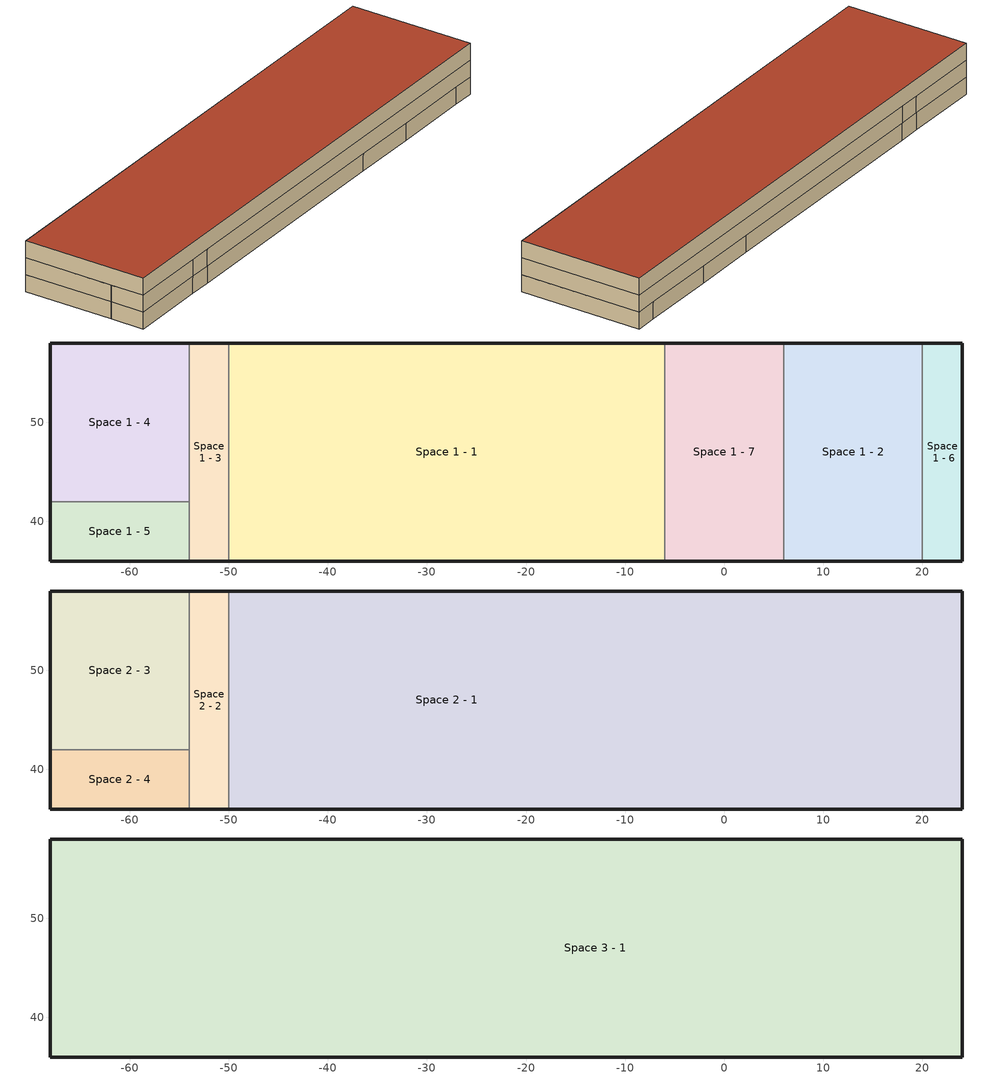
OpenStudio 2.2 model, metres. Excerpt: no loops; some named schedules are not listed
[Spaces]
Space 1 - 3
 floor ground: -50,36 -54,36 -54,42 -54,58 -50,58 z0
 wall outside: -50,58 -54,58 / -54,36 -50,36 z0:3
 wall to Space 1 - 1: -50,36 -50,58 z0:3
 wall to Space 1 - 4: -54,58 -54,42 z0:3
 wall to Space 1 - 5: -54,42 -54,36 z0:3
Space 1 - 5
 floor ground: -54,36 -68,36 -68,42 -54,42 z0
 wall outside: -68,42 -68,36 -54,36 z0:3
 wall to Space 1 - 4: -54,42 -68,42 z0:3
Space 1 - 2
 floor ground: 6,58 20,58 20,36 6,36 z0
 wall outside: 6,36 20,36 / 20,58 6,58 z0:3
 wall to Space 1 - 6: 20,36 20,58 z0:3
 wall to Space 1 - 7: 6,58 6,36 z0:3
Space 1 - 7
 floor ground: 6,36 -6,36 -6,58 6,58 z0
 wall outside: -6,36 6,36 / 6,58 -6,58 z0:3
 wall to Space 1 - 1: -6,58 -6,36 z0:3
Space 1 - 4
 floor ground: -54,42 -68,42 -68,58 -54,58 z0
 wall outside: -54,58 -68,58 -68,42 z0:3
Space 1 - 1
 floor ground: -6,36 -50,36 -50,58 -6,58 z0
 wall outside: -6,58 -50,58 / -50,36 -6,36 z0:3
Space 1 - 6
 floor ground: 20,58 24,58 24,36 20,36 z0
 wall outside: 20,36 24,36 24,58 20,58 z0:3
Space 2 - 3
 floor to Space 1 - 4: -54,42 -68,42 -68,58 -54,58 z3
 wall outside: -54,58 -68,58 -68,42 z3:6
 wall to Space 2 - 4: -68,42 -54,42 z3:6
 wall to Space 2 - 2: -54,42 -54,58 z3:6
Space 2 - 4
 floor to Space 1 - 5: -54,36 -68,36 -68,42 -54,42 z3
 wall outside: -68,42 -68,36 -54,36 z3:6
 wall to Space 2 - 2: -54,36 -54,42 z3:6
Space 2 - 1
 floor to Space 1 - 2: 20,58 20,36 6,36 6,58 z3
 floor to Space 1 - 7: 6,58 6,36 -6,36 -6,58 z3
 floor to Space 1 - 6: 24,58 24,36 20,36 20,58 z3
 floor to Space 1 - 1: -6,58 -6,36 -50,36 -50,58 z3
 wall outside: -50,36 24,36 24,58 -50,58 z3:6
 wall to Space 2 - 2: -50,58 -50,36 z3:6
Space 2 - 2
 floor to Space 1 - 3: -50,36 -54,36 -54,42 -54,58 -50,58 z3
 wall outside: -54,36 -50,36 / -50,58 -54,58 z3:6
Space 3 - 1
 floor to Space 2 - 4: -54,42 -54,36 -68,36 -68,42 z6
 floor to Space 2 - 1: 24,58 24,36 -50,36 -50,58 z6
 floor to Space 2 - 2: -50,58 -50,36 -54,36 -54,42 -54,58 z6
 floor to Space 2 - 3: -54,58 -54,42 -68,42 -68,58 z6
 wall outside: -68,36 24,36 24,58 -68,58 -68,36 z6:9
 roof outside: 24,58 -68,58 -68,36 24,36 z9
[Building]
Building: Standards Number of Above Ground Stories=2; Standards Building Type=singlefamilydetached
[Site]
Denver Intl Ap_CO_USA: Latitude {deg}=39.83; Longitude {deg}=-104.65; Time Zone {hr}=-7; Elevation {m}=1650
[ClimateZones]
Climate Zone Institution Name 2=Building America; Climate Zone Document Year 2=0; Climate Zone Value 2=Cold
[Site:WaterMainsTemperature]
Calculation Method=Correlation; Annual Average Outdoor Air Temperature {C}=10.8753; Maximum Difference In Monthly Average Outdoor Air Temperatures {deltaC}=23.1524
[Site:GroundTemperature:BuildingSurface]
6.71221, 4.9416, 4.79814, 5.63626, 9.00496, 12.3608, 15.2732, 17.1228, 17.2883, 15.7979, 12.9685, 9.71588
[Site:GroundTemperature:Deep]
10.8753, 10.8753, 10.8753, 10.8753, 10.8753, 10.8753, 10.8753, 10.8753, 10.8753, 10.8753, 10.8753, 10.8753
[Space] Building Unit=unit 1
Name | Space Type | Thermal Zone
Space 2 - 3 | 114 | bedroom 2 zone
Space 2 - 4 | 115 | bathroom 2 zone
Space 3 - 1 | 117 | attic zone
Space 1 - 3 | 112 | hallway 1 zone
Space 1 - 5 | 115 | bathroom 1 zone
Space 2 - 1 | 112 | living 2 zone
Space 1 - 2 | 113 | garage zone
Space 1 - 7 | 116 | kitchen zone
Space 1 - 4 | 114 | bedroom 1 zone
Space 1 - 1 | 112 | living 1 zone
Space 2 - 2 | 112 | hallway 2 zone
Space 1 - 6 | 1522 | laundry 1 zone
[SpaceType]
Name | Standards Space Type
114 | bedroom
115 | bathroom
117 | attic
112 | living
113 | garage
116 | kitchen
1522 | laundry room
[ThermalZone] Use Ideal Air Loads=No
living 1 zone; hallway 1 zone; bedroom 1 zone; bedroom 2 zone; bathroom 1 zone; bathroom 2 zone; kitchen zone; garage zone; attic zone; living 2 zone; hallway 2 zone; laundry 1 zone
[Sizing:Zone] Zone Cooling Design Supply Air Temperature Input Method=SupplyAirTemperature; Zone Cooling Design Supply Air Temperature {C}=14; Zone Cooling Design Supply Air Temperature Difference {deltaC}=11.11; Zone Heating Design Supply Air Temperature Input Method=SupplyAirTemperature; Zone Heating Design Supply Air Temperature {C}=40; Zone Heating Design Supply Air Temperature Difference {deltaC}=11.11; Zone Cooling Design Supply Air Humidity Ratio {kg-H2O/kg-air}=0.0085; Zone Heating Design Supply Air Humidity Ratio {kg-H2O/kg-air}=0.008; Cooling Design Air Flow Method=DesignDay; Heating Design Air Flow Method=DesignDay; Account for Dedicated Outdoor Air System=No; Dedicated Outdoor Air System Control Strategy=NeutralSupplyAir; Dedicated Outdoor Air Low Setpoint Temperature for Design {C}=autosize; Dedicated Outdoor Air High Setpoint Temperature for Design {C}=autosize
living 1 zone; hallway 1 zone; bedroom 1 zone; bedroom 2 zone; bathroom 1 zone; bathroom 2 zone; kitchen zone; attic zone; living 2 zone; hallway 2 zone; laundry 1 zone
[BuildingUnit]
unit 1: Building Unit Feature Name 1=SizingInfoGarageFracUnderFinishedSpace; Building Unit Feature Data Type 1=Double; Building Unit Feature Value 1=0.5; Building Unit Feature Name 2=NumberOfBedrooms; Building Unit Feature Data Type 2=Integer; Building Unit Feature Value 2=2; Building Unit Feature Name 3=NumberOfBathrooms; Building Unit Feature Data Type 3=Double; Building Unit Feature Value 3=2; Building Unit Feature Name 4=DHWSchedIndex; Building Unit Feature Data Type 4=Integer; Building Unit Feature Value 4=0; Building Unit Feature Name 5=ClothesWasherIMEF|residential clothes washer; Building Unit Feature Data Type 5=Double; Building Unit Feature Value 5=0.95; Building Unit Feature Name 6=ClothesWasherRatedAnnualEnergy|residential clothes washer; Building Unit Feature Data Type 6=Double; Building Unit Feature Value 6=387; Building Unit Feature Name 7=ClothesWasherDrumVolume|residential clothes washer; Building Unit Feature Data Type 7=Double; Building Unit Feature Value 7=3.5
[ElectricEquipment:Definition]
residential clothes washer: Design Level Calculation Method=EquipmentLevel; Design Level {W}=7823.37; Fraction Latent=0; Fraction Radiant=0.48; Fraction Lost=0.2
[ElectricEquipment]
residential clothes washer: Electric Equipment Definition=residential clothes washer; Space or SpaceType=Space 1 - 6; Schedule=residential clothes washer schedule
[WaterUse:Equipment:Definition]
residential clothes washer: Peak Flow Rate {m3/s}=0.000699126; Target Temperature Schedule=residential clothes washer temperature schedule
[WaterUse:Equipment]
residential clothes washer: Water Use Equipment Definition=residential clothes washer; Space=Space 1 - 6; Flow Rate Fraction Schedule=residential clothes washer schedule
